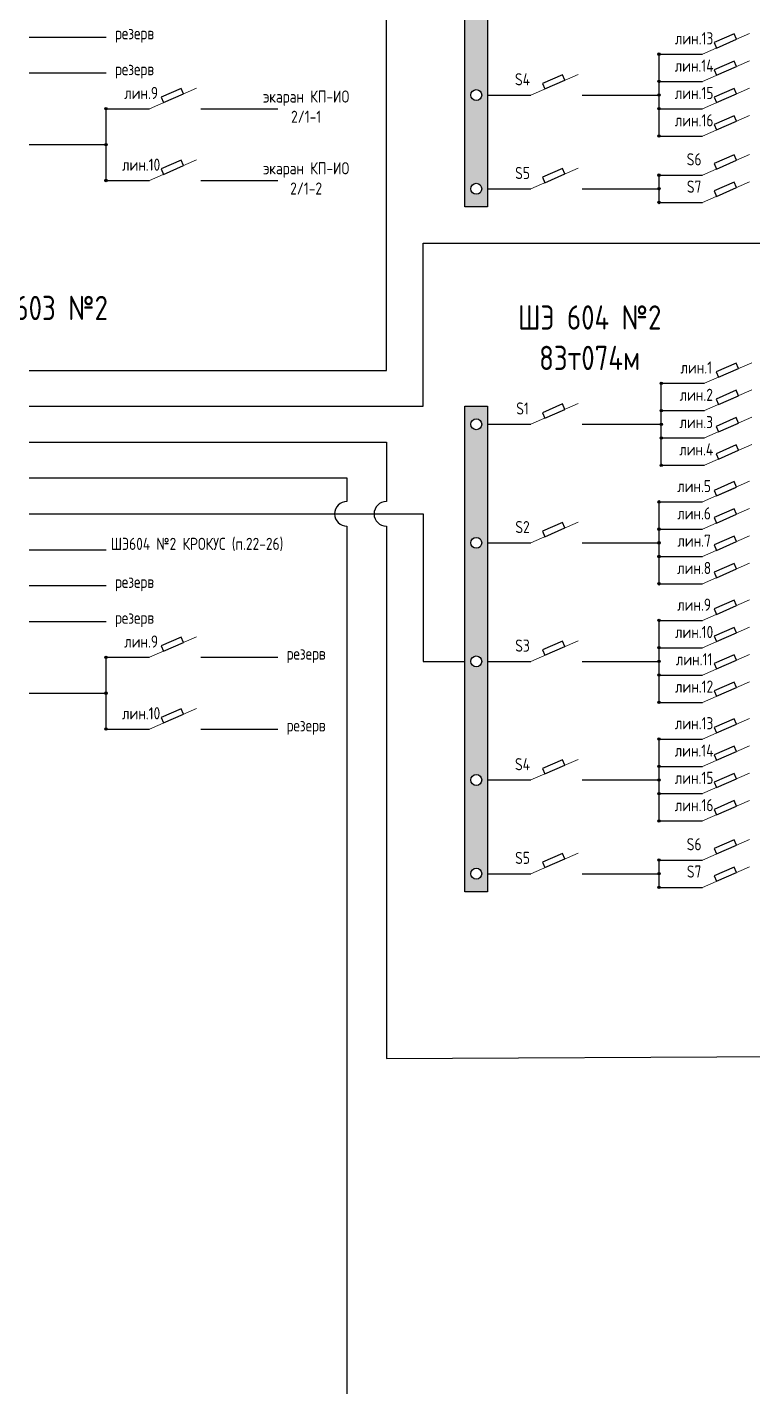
# Model space of a CAD drawing. Header units: millimetres. Extents: x 478 to 775, y 525 to 945.
# Drawn here: x 591.6 to 636.5, y 670 to 754 of the extents above; entities that cross this region are included whole.
import ezdxf

# ---------------------------------------------------------------- set-up
doc = ezdxf.new("R2010")
doc.units = ezdxf.units.MM
doc.header["$LTSCALE"] = 0.1

msp = doc.modelspace()

# ---------------------------------------------------------------- hatches: boundary and pattern name
h = msp.add_hatch(color=256)
h.paths.add_polyline_path([(618.64, 742.928), (620.036, 742.928), (620.036, 772.957), (618.64, 772.957)])
h.paths.add_polyline_path([(618.999, 757.173, -1), (619.677, 757.173, -1)], flags=16)
h.paths.add_polyline_path([(619.677, 749.84, -1), (618.999, 749.84, -1)], flags=16)
h.paths.add_polyline_path([(618.999, 764.506, -1), (619.677, 764.506, -1)], flags=16)
h.paths.add_polyline_path([(619.677, 744.046, -1), (618.999, 744.046, -1)], flags=16)
h.paths.add_polyline_path([(618.999, 771.839, -1), (619.677, 771.839, -1)], flags=16)
h = msp.add_hatch(color=256)
h.paths.add_polyline_path([(630.73, 752.373), (630.654, 752.373), (630.654, 752.297, 0.414214)], flags=17)
h.paths.add_polyline_path([(630.579, 752.373, 0.414214), (630.654, 752.297), (630.654, 752.373), (630.73, 752.373, 1)])
h = msp.add_hatch(color=256)
h.paths.add_polyline_path([(630.73, 750.684), (630.654, 750.684), (630.654, 750.609, 0.414214)], flags=17)
h.paths.add_polyline_path([(630.579, 750.684, 0.414214), (630.654, 750.609), (630.654, 750.684), (630.73, 750.684, 1)])
h = msp.add_hatch(color=256)
h.paths.add_polyline_path([(630.73, 749.84), (630.654, 749.84), (630.654, 749.765, 0.414214)], flags=17)
h.paths.add_polyline_path([(630.579, 749.84, 0.414214), (630.654, 749.765), (630.654, 749.84), (630.73, 749.84, 1)])
h = msp.add_hatch(color=256)
h.paths.add_polyline_path([(596.512, 748.996), (596.436, 748.996), (596.436, 748.921, 0.414214)], flags=17)
h.paths.add_polyline_path([(596.361, 748.996, 0.414214), (596.436, 748.921), (596.436, 748.996), (596.512, 748.996, 1)])
h = msp.add_hatch(color=256)
h.paths.add_polyline_path([(630.73, 748.996), (630.654, 748.996), (630.654, 748.92, 0.414214)], flags=17)
h.paths.add_polyline_path([(630.579, 748.996, 0.414214), (630.654, 748.92), (630.654, 748.996), (630.73, 748.996, 1)])
h = msp.add_hatch(color=256)
h.paths.add_polyline_path([(596.512, 746.778), (596.436, 746.778), (596.436, 746.703, 0.414214)], flags=17)
h.paths.add_polyline_path([(596.361, 746.778, 0.414214), (596.436, 746.703), (596.436, 746.778), (596.512, 746.778, 1)])
h = msp.add_hatch(color=256)
h.paths.add_polyline_path([(630.73, 747.307), (630.654, 747.307), (630.654, 747.232, 0.414214)], flags=17)
h.paths.add_polyline_path([(630.579, 747.307, 0.414214), (630.654, 747.232), (630.654, 747.307), (630.73, 747.307, 1)])
h = msp.add_hatch(color=256)
h.paths.add_polyline_path([(630.73, 744.89), (630.654, 744.89), (630.654, 744.815, 0.414214)], flags=17)
h.paths.add_polyline_path([(630.579, 744.89, 0.414214), (630.654, 744.815), (630.654, 744.89), (630.73, 744.89, 1)])
h = msp.add_hatch(color=256)
h.paths.add_polyline_path([(596.512, 744.56), (596.436, 744.56), (596.436, 744.485, 0.414214)], flags=17)
h.paths.add_polyline_path([(596.361, 744.56, 0.414214), (596.436, 744.485), (596.436, 744.56), (596.512, 744.56, 1)])
h = msp.add_hatch(color=256)
h.paths.add_polyline_path([(630.73, 744.046), (630.654, 744.046), (630.654, 743.971, 0.414214)], flags=17)
h.paths.add_polyline_path([(630.579, 744.046, 0.414214), (630.654, 743.971), (630.654, 744.046), (630.73, 744.046, 1)])
h = msp.add_hatch(color=256)
h.paths.add_polyline_path([(630.73, 743.202), (630.654, 743.202), (630.654, 743.127, 0.414214)], flags=17)
h.paths.add_polyline_path([(630.579, 743.202, 0.414214), (630.654, 743.127), (630.654, 743.202), (630.73, 743.202, 1)])
h = msp.add_hatch(color=256)
h.paths.add_polyline_path([(630.863, 732.018), (630.788, 732.018), (630.788, 731.943, 0.414214)], flags=17)
h.paths.add_polyline_path([(630.712, 732.018, 0.414214), (630.788, 731.943), (630.788, 732.018), (630.863, 732.018, 1)])
h = msp.add_hatch(color=256)
h.paths.add_polyline_path([(618.64, 700.575), (620.036, 700.575), (620.036, 730.604), (618.64, 730.604)])
h.paths.add_polyline_path([(618.999, 714.82, -1), (619.677, 714.82, -1)], flags=16)
h.paths.add_polyline_path([(619.677, 707.486, -1), (618.999, 707.486, -1)], flags=16)
h.paths.add_polyline_path([(618.999, 722.153, -1), (619.677, 722.153, -1)], flags=16)
h.paths.add_polyline_path([(619.677, 701.693, -1), (618.999, 701.693, -1)], flags=16)
h.paths.add_polyline_path([(618.999, 729.486, -1), (619.677, 729.486, -1)], flags=16)
h = msp.add_hatch(color=256)
h.paths.add_polyline_path([(630.863, 730.33), (630.788, 730.33), (630.788, 730.254, 0.414214)], flags=17)
h.paths.add_polyline_path([(630.712, 730.33, 0.414214), (630.788, 730.254), (630.788, 730.33), (630.863, 730.33, 1)])
h = msp.add_hatch(color=256)
h.paths.add_polyline_path([(630.863, 729.486), (630.788, 729.486), (630.788, 729.41, 0.414214)], flags=17)
h.paths.add_polyline_path([(630.712, 729.486, 0.414214), (630.788, 729.41), (630.788, 729.486), (630.863, 729.486, 1)])
h = msp.add_hatch(color=256)
h.paths.add_polyline_path([(630.863, 728.641), (630.788, 728.641), (630.788, 728.566, 0.414214)], flags=17)
h.paths.add_polyline_path([(630.712, 728.641, 0.414214), (630.788, 728.566), (630.788, 728.641), (630.863, 728.641, 1)])
h = msp.add_hatch(color=256)
h.paths.add_polyline_path([(630.863, 726.953), (630.788, 726.953), (630.788, 726.878, 0.414214)], flags=17)
h.paths.add_polyline_path([(630.712, 726.953, 0.414214), (630.788, 726.878), (630.788, 726.953), (630.863, 726.953, 1)])
h = msp.add_hatch(color=256)
h.paths.add_polyline_path([(630.73, 724.685), (630.654, 724.685), (630.654, 724.61, 0.414214)], flags=17)
h.paths.add_polyline_path([(630.579, 724.685, 0.414214), (630.654, 724.61), (630.654, 724.685), (630.73, 724.685, 1)])
h = msp.add_hatch(color=256)
h.paths.add_polyline_path([(630.73, 722.997), (630.654, 722.997), (630.654, 722.921, 0.414214)], flags=17)
h.paths.add_polyline_path([(630.579, 722.997, 0.414214), (630.654, 722.921), (630.654, 722.997), (630.73, 722.997, 1)])
h = msp.add_hatch(color=256)
h.paths.add_polyline_path([(630.73, 722.153), (630.654, 722.153), (630.654, 722.077, 0.414214)], flags=17)
h.paths.add_polyline_path([(630.579, 722.153, 0.414214), (630.654, 722.077), (630.654, 722.153), (630.73, 722.153, 1)])
h = msp.add_hatch(color=256)
h.paths.add_polyline_path([(630.73, 721.308), (630.654, 721.308), (630.654, 721.233, 0.414214)], flags=17)
h.paths.add_polyline_path([(630.579, 721.308, 0.414214), (630.654, 721.233), (630.654, 721.308), (630.73, 721.308, 1)])
h = msp.add_hatch(color=256)
h.paths.add_polyline_path([(630.73, 719.62), (630.654, 719.62), (630.654, 719.545, 0.414214)], flags=17)
h.paths.add_polyline_path([(630.579, 719.62, 0.414214), (630.654, 719.545), (630.654, 719.62), (630.73, 719.62, 1)])
h = msp.add_hatch(color=256)
h.paths.add_polyline_path([(630.73, 717.352), (630.654, 717.352), (630.654, 717.277, 0.414214)], flags=17)
h.paths.add_polyline_path([(630.579, 717.352, 0.414214), (630.654, 717.277), (630.654, 717.352), (630.73, 717.352, 1)])
h = msp.add_hatch(color=256)
h.paths.add_polyline_path([(630.73, 715.664), (630.654, 715.664), (630.654, 715.588, 0.414214)], flags=17)
h.paths.add_polyline_path([(630.579, 715.664, 0.414214), (630.654, 715.588), (630.654, 715.664), (630.73, 715.664, 1)])
h = msp.add_hatch(color=256)
h.paths.add_polyline_path([(596.512, 715.072), (596.436, 715.072), (596.436, 714.996, 0.414214)], flags=17)
h.paths.add_polyline_path([(596.361, 715.072, 0.414214), (596.436, 714.996), (596.436, 715.072), (596.512, 715.072, 1)])
h = msp.add_hatch(color=256)
h.paths.add_polyline_path([(630.73, 714.82), (630.654, 714.82), (630.654, 714.744, 0.414214)], flags=17)
h.paths.add_polyline_path([(630.579, 714.82, 0.414214), (630.654, 714.744), (630.654, 714.82), (630.73, 714.82, 1)])
h = msp.add_hatch(color=256)
h.paths.add_polyline_path([(630.73, 713.975), (630.654, 713.975), (630.654, 713.9, 0.414214)], flags=17)
h.paths.add_polyline_path([(630.579, 713.975, 0.414214), (630.654, 713.9), (630.654, 713.975), (630.73, 713.975, 1)])
h = msp.add_hatch(color=256)
h.paths.add_polyline_path([(596.512, 712.854), (596.436, 712.854), (596.436, 712.778, 0.414214)], flags=17)
h.paths.add_polyline_path([(596.361, 712.854, 0.414214), (596.436, 712.778), (596.436, 712.854), (596.512, 712.854, 1)])
h = msp.add_hatch(color=256)
h.paths.add_polyline_path([(630.73, 712.287), (630.654, 712.287), (630.654, 712.211, 0.414214)], flags=17)
h.paths.add_polyline_path([(630.579, 712.287, 0.414214), (630.654, 712.211), (630.654, 712.287), (630.73, 712.287, 1)])
h = msp.add_hatch(color=256)
h.paths.add_polyline_path([(596.512, 710.635), (596.436, 710.635), (596.436, 710.56, 0.414214)], flags=17)
h.paths.add_polyline_path([(596.361, 710.635, 0.414214), (596.436, 710.56), (596.436, 710.635), (596.512, 710.635, 1)])
h = msp.add_hatch(color=256)
h.paths.add_polyline_path([(630.73, 710.019), (630.654, 710.019), (630.654, 709.944, 0.414214)], flags=17)
h.paths.add_polyline_path([(630.579, 710.019, 0.414214), (630.654, 709.944), (630.654, 710.019), (630.73, 710.019, 1)])
h = msp.add_hatch(color=256)
h.paths.add_polyline_path([(630.73, 708.331), (630.654, 708.331), (630.654, 708.255, 0.414214)], flags=17)
h.paths.add_polyline_path([(630.579, 708.331, 0.414214), (630.654, 708.255), (630.654, 708.331), (630.73, 708.331, 1)])
h = msp.add_hatch(color=256)
h.paths.add_polyline_path([(630.73, 707.486), (630.654, 707.486), (630.654, 707.411, 0.414214)], flags=17)
h.paths.add_polyline_path([(630.579, 707.486, 0.414214), (630.654, 707.411), (630.654, 707.486), (630.73, 707.486, 1)])
h = msp.add_hatch(color=256)
h.paths.add_polyline_path([(630.73, 706.642), (630.654, 706.642), (630.654, 706.567, 0.414214)], flags=17)
h.paths.add_polyline_path([(630.579, 706.642, 0.414214), (630.654, 706.567), (630.654, 706.642), (630.73, 706.642, 1)])
h = msp.add_hatch(color=256)
h.paths.add_polyline_path([(630.73, 704.954), (630.654, 704.954), (630.654, 704.878, 0.414214)], flags=17)
h.paths.add_polyline_path([(630.579, 704.954, 0.414214), (630.654, 704.878), (630.654, 704.954), (630.73, 704.954, 1)])
h = msp.add_hatch(color=256)
h.paths.add_polyline_path([(630.73, 702.537), (630.654, 702.537), (630.654, 702.461, 0.414214)], flags=17)
h.paths.add_polyline_path([(630.579, 702.537, 0.414214), (630.654, 702.461), (630.654, 702.537), (630.73, 702.537, 1)])
h = msp.add_hatch(color=256)
h.paths.add_polyline_path([(630.73, 701.693), (630.654, 701.693), (630.654, 701.617, 0.414214)], flags=17)
h.paths.add_polyline_path([(630.579, 701.693, 0.414214), (630.654, 701.617), (630.654, 701.693), (630.73, 701.693, 1)])
h = msp.add_hatch(color=256)
h.paths.add_polyline_path([(630.73, 700.848), (630.654, 700.848), (630.654, 700.773, 0.414214)], flags=17)
h.paths.add_polyline_path([(630.579, 700.848, 0.414214), (630.654, 700.773), (630.654, 700.848), (630.73, 700.848, 1)])

# ---------------------------------------------------------------- linework, layer by layer
for p, q in [((613.782, 732.817), (613.782, 757.322)), ((591.684, 753.433), (596.436, 753.433)), ((630.654, 752.373), (633.331, 752.373)), ((630.654, 747.307), (630.654, 752.373)), ((591.684, 751.215), (596.436, 751.215)), ((630.654, 750.684), (633.331, 750.684)), ((620.036, 749.84), (622.713, 749.84)), ((625.902, 749.84), (630.654, 749.84)), ((596.436, 748.996), (599.113, 748.996)), ((596.436, 744.56), (596.436, 748.996)), ((602.302, 748.996), (607.055, 748.996)), ((630.654, 748.996), (633.331, 748.996)), ((591.684, 746.778), (596.436, 746.778)), ((630.654, 747.307), (633.331, 747.307)), ((596.436, 744.56), (599.113, 744.56)), ((602.302, 744.56), (607.055, 744.56)), ((630.654, 744.89), (633.331, 744.89)), ((630.654, 743.202), (630.654, 744.89)), ((620.036, 744.046), (622.713, 744.046)), ((625.902, 744.046), (630.654, 744.046)), ((630.654, 743.202), (633.331, 743.202)), ((616.046, 738.144), (616.046, 740.68)), ((616.046, 740.68), (661.219, 740.68)), ((616.046, 730.599), (616.046, 738.144)), ((591.684, 732.817), (596.436, 732.817)), ((596.436, 732.817), (613.782, 732.817)), ((630.788, 732.018), (633.465, 732.018)), ((630.788, 726.953), (630.788, 732.018)), ((591.684, 730.599), (596.436, 730.599)), ((596.436, 730.599), (616.046, 730.599)), ((630.788, 730.33), (633.465, 730.33)), ((620.036, 729.486), (622.713, 729.486)), ((625.902, 729.486), (630.788, 729.486)), ((591.684, 728.381), (596.436, 728.381)), ((594.06, 728.381), (613.782, 728.381)), ((613.782, 728.381), (613.782, 724.71)), ((630.788, 728.641), (633.465, 728.641)), ((630.788, 726.953), (633.465, 726.953)), ((591.684, 726.162), (596.436, 726.162)), ((596.436, 726.162), (611.339, 726.162)), ((611.339, 726.162), (611.339, 724.71)), ((591.684, 723.944), (596.436, 723.944)), ((596.436, 723.944), (616.046, 723.944)), ((616.046, 723.944), (616.046, 714.82)), ((630.654, 724.685), (633.331, 724.685)), ((630.654, 719.62), (630.654, 724.685)), ((611.339, 723.178), (611.339, 648.687)), ((613.782, 723.178), (613.782, 690.271)), ((630.654, 722.997), (633.331, 722.997)), ((591.684, 721.726), (596.436, 721.726)), ((620.036, 722.153), (622.713, 722.153)), ((625.902, 722.153), (630.654, 722.153)), ((630.654, 721.308), (633.331, 721.308)), ((591.684, 719.508), (596.436, 719.508)), ((630.654, 719.62), (633.331, 719.62)), ((591.684, 717.29), (596.436, 717.29)), ((630.654, 717.352), (633.331, 717.352)), ((630.654, 712.287), (630.654, 717.352)), ((630.654, 715.664), (633.331, 715.664)), ((596.436, 715.072), (599.113, 715.072)), ((596.436, 710.635), (596.436, 715.072)), ((602.302, 715.072), (607.055, 715.072)), ((616.046, 714.82), (618.64, 714.82)), ((620.036, 714.82), (622.713, 714.82)), ((625.902, 714.82), (630.654, 714.82)), ((630.654, 713.975), (633.331, 713.975)), ((591.684, 712.854), (596.436, 712.854)), ((630.654, 712.287), (633.331, 712.287)), ((596.436, 710.635), (599.113, 710.635)), ((602.302, 710.635), (607.055, 710.635)), ((630.654, 710.019), (633.331, 710.019)), ((630.654, 704.954), (630.654, 710.019)), ((630.654, 708.331), (633.331, 708.331)), ((620.036, 707.486), (622.713, 707.486)), ((625.902, 707.486), (630.654, 707.486)), ((630.654, 706.642), (633.331, 706.642)), ((630.654, 704.954), (633.331, 704.954)), ((630.654, 702.537), (633.331, 702.537)), ((630.654, 700.848), (630.654, 702.537)), ((620.036, 701.693), (622.713, 701.693)), ((625.902, 701.693), (630.654, 701.693)), ((630.654, 700.848), (633.331, 700.848)), ((613.782, 690.271), (650.501, 690.441))]:
    msp.add_line(p, q)
at = {"lineweight": 15}
for p, q in [((633.331, 752.373), (636.255, 753.646)), ((633.331, 750.684), (636.255, 751.958)), ((622.713, 749.84), (625.637, 751.114)), ((599.113, 748.996), (602.037, 750.27)), ((633.331, 748.996), (636.255, 750.27)), ((633.331, 747.307), (636.255, 748.581)), ((599.113, 744.56), (602.037, 745.834)), ((633.331, 744.89), (636.255, 746.164)), ((622.713, 744.046), (625.637, 745.32)), ((633.331, 743.202), (636.255, 744.476)), ((633.465, 732.018), (636.388, 733.292)), ((633.465, 730.33), (636.388, 731.604)), ((622.713, 729.486), (625.637, 730.759)), ((633.465, 728.641), (636.388, 729.915)), ((633.465, 726.953), (636.388, 728.227)), ((633.331, 724.685), (636.255, 725.959)), ((633.331, 722.997), (636.255, 724.271)), ((622.713, 722.153), (625.637, 723.426)), ((633.331, 721.308), (636.255, 722.582)), ((633.331, 719.62), (636.255, 720.894)), ((633.331, 717.352), (636.255, 718.626)), ((633.331, 715.664), (636.255, 716.937)), ((599.113, 715.072), (602.037, 716.345)), ((622.713, 714.82), (625.637, 716.093)), ((633.331, 713.975), (636.255, 715.249)), ((633.331, 712.287), (636.255, 713.561)), ((599.113, 710.635), (602.037, 711.909)), ((633.331, 710.019), (636.255, 711.293)), ((633.331, 708.331), (636.255, 709.604)), ((622.713, 707.486), (625.637, 708.76)), ((633.331, 706.642), (636.255, 707.916)), ((633.331, 704.954), (636.255, 706.228)), ((633.331, 702.537), (636.255, 703.811)), ((622.713, 701.693), (625.637, 702.966)), ((633.331, 700.848), (636.255, 702.122))]:
    msp.add_line(p, q, dxfattribs=at)
for points in [[(618.64, 772.957), (620.036, 772.957), (620.036, 742.928), (618.64, 742.928)], [(634.2, 752.751), (635.443, 753.293), (635.298, 753.628), (634.054, 753.086)], [(634.2, 751.063), (635.443, 751.604), (635.298, 751.939), (634.054, 751.397)], [(623.581, 750.218), (624.825, 750.76), (624.679, 751.095), (623.435, 750.553)], [(599.981, 749.375), (601.225, 749.917), (601.079, 750.252), (599.836, 749.71)], [(634.2, 749.374), (635.443, 749.916), (635.298, 750.251), (634.054, 749.709)], [(634.2, 747.686), (635.443, 748.228), (635.298, 748.563), (634.054, 748.021)], [(599.981, 744.938), (601.225, 745.48), (601.079, 745.815), (599.836, 745.273)], [(634.2, 745.269), (635.443, 745.811), (635.298, 746.146), (634.054, 745.604)], [(623.581, 744.425), (624.825, 744.966), (624.679, 745.301), (623.435, 744.759)], [(634.2, 743.58), (635.443, 744.122), (635.298, 744.457), (634.054, 743.915)], [(634.333, 732.397), (635.577, 732.938), (635.431, 733.273), (634.187, 732.731)], [(634.333, 730.708), (635.577, 731.25), (635.431, 731.585), (634.187, 731.043)], [(623.581, 729.864), (624.825, 730.406), (624.679, 730.741), (623.435, 730.199)], [(618.64, 730.604), (620.036, 730.604), (620.036, 700.575), (618.64, 700.575)], [(634.333, 729.02), (635.577, 729.562), (635.431, 729.897), (634.187, 729.355)], [(634.333, 727.331), (635.577, 727.873), (635.431, 728.208), (634.187, 727.666)], [(634.2, 725.063), (635.443, 725.605), (635.298, 725.94), (634.054, 725.398)], [(634.2, 723.375), (635.443, 723.917), (635.298, 724.252), (634.054, 723.71)], [(623.581, 722.531), (624.825, 723.073), (624.679, 723.408), (623.435, 722.866)], [(634.2, 721.687), (635.443, 722.229), (635.298, 722.563), (634.054, 722.022)], [(634.2, 719.998), (635.443, 720.54), (635.298, 720.875), (634.054, 720.333)], [(634.2, 717.73), (635.443, 718.272), (635.298, 718.607), (634.054, 718.065)], [(634.2, 716.042), (635.443, 716.584), (635.298, 716.919), (634.054, 716.377)], [(599.981, 715.45), (601.225, 715.992), (601.079, 716.327), (599.836, 715.785)], [(623.581, 715.198), (624.825, 715.74), (624.679, 716.075), (623.435, 715.533)], [(634.2, 714.354), (635.443, 714.895), (635.298, 715.23), (634.054, 714.688)], [(634.2, 712.665), (635.443, 713.207), (635.298, 713.542), (634.054, 713)], [(599.981, 711.014), (601.225, 711.556), (601.079, 711.891), (599.836, 711.349)], [(634.2, 710.397), (635.443, 710.939), (635.298, 711.274), (634.054, 710.732)], [(634.2, 708.709), (635.443, 709.251), (635.298, 709.586), (634.054, 709.044)], [(623.581, 707.865), (624.825, 708.407), (624.679, 708.742), (623.435, 708.2)], [(634.2, 707.02), (635.443, 707.562), (635.298, 707.897), (634.054, 707.355)], [(634.2, 705.332), (635.443, 705.874), (635.298, 706.209), (634.054, 705.667)], [(634.2, 702.915), (635.443, 703.457), (635.298, 703.792), (634.054, 703.25)], [(623.581, 702.071), (624.825, 702.613), (624.679, 702.948), (623.435, 702.406)], [(634.2, 701.227), (635.443, 701.769), (635.298, 702.103), (634.054, 701.562)]]:
    msp.add_lwpolyline(points, close=True)
for centre, radius in [((630.654, 752.373), 0.0754), ((619.338, 749.84), 0.339), ((630.654, 750.684), 0.0754), ((630.654, 749.84), 0.0754), ((596.436, 748.996), 0.0754), ((630.654, 748.996), 0.0754), ((596.436, 746.778), 0.0754), ((630.654, 747.307), 0.0754), ((630.654, 744.89), 0.0754), ((596.436, 744.56), 0.0754), ((619.338, 744.046), 0.339), ((630.654, 744.046), 0.0754), ((630.654, 743.202), 0.0754), ((630.788, 732.018), 0.0754), ((619.338, 729.486), 0.339), ((630.788, 730.33), 0.0754), ((630.788, 729.486), 0.0754), ((630.788, 728.641), 0.0754), ((630.788, 726.953), 0.0754), ((630.654, 724.685), 0.0754), ((619.338, 722.153), 0.339), ((630.654, 722.997), 0.0754), ((630.654, 722.153), 0.0754), ((630.654, 721.308), 0.0754), ((630.654, 719.62), 0.0754), ((630.654, 717.352), 0.0754), ((630.654, 715.664), 0.0754), ((596.436, 715.072), 0.0754), ((619.338, 714.82), 0.339), ((630.654, 714.82), 0.0754), ((630.654, 713.975), 0.0754), ((596.436, 712.854), 0.0754), ((630.654, 712.287), 0.0754), ((596.436, 710.635), 0.0754), ((630.654, 710.019), 0.0754), ((630.654, 708.331), 0.0754), ((619.338, 707.486), 0.339), ((630.654, 707.486), 0.0754), ((630.654, 706.642), 0.0754), ((630.654, 704.954), 0.0754), ((630.654, 702.537), 0.0754), ((619.338, 701.693), 0.339), ((630.654, 701.693), 0.0754), ((630.654, 700.848), 0.0754)]:
    msp.add_circle(centre, radius)
for centre in [(611.339, 723.944), (613.782, 723.944)]:
    msp.add_arc(centre, 0.766, 90, 270)

# ---------------------------------------------------------------- texts
for s, insert, char_height, width, attachment_point in [('{\\fGOST|b0|i0|c204|p34;резерв}', (598.195, 753.562), 0.75, 12.21677, 5), ('{\\fGOST|b0|i0|c204|p34;лин.13}', (632.822, 753.349), 0.75, 12.21677, 5), ('{\\fGOST|b0|i0|c204|p34;резерв}', (598.195, 751.344), 0.75, 12.21677, 5), ('{\\fGOST|b0|i0|c204|p34;лин.14}', (632.822, 751.661), 0.75, 12.21677, 5), ('{\\fGOST|b0|i0|c204|p34;S4}', (622.204, 750.817), 0.75, 12.21677, 5), ('{\\fGOST|b0|i0|c204|p34;лин.9}', (598.604, 749.973), 0.75, 12.21677, 5), ('{\\fGOST|b0|i0|c204|p34;экаран КП-ИО\\P2/1-1}', (608.813, 749.126), 0.75, 12.21677, 5), ('{\\fGOST|b0|i0|c204|p34;лин.15}', (632.822, 749.972), 0.75, 12.21677, 5), ('{\\fGOST|b0|i0|c204|p34;лин.16}', (632.822, 748.284), 0.75, 12.21677, 5), ('{\\fGOST|b0|i0|c204|p34;лин.10}', (598.604, 745.537), 0.75, 12.21677, 5), ('{\\fGOST|b0|i0|c0|p34;S6}', (632.822, 745.867), 0.75, 12.21677, 5), ('{\\fGOST|b0|i0|c204|p34;экаран КП-ИО\\P2/1-2}', (608.813, 744.689), 0.75, 12.21677, 5), ('{\\fGOST|b0|i0|c204|p34;S5}', (622.204, 745.023), 0.75, 12.21677, 5), ('{\\fGOST|b0|i0|c0|p34;S7}', (632.822, 744.179), 0.75, 12.21677, 5), ('{\\fGOST|b0|i0|c204|p34;ШЭ 603 №2}', (592.141, 736.677), 1.5, 14.52796, 5), ('{\\fGOST|b0|i0|c204|p34;ШЭ 604 №2\\P83т074м}', (626.359, 734.838), 1.5, 14.52796, 5), ('{\\fGOST|b0|i0|c204|p34;лин.1}', (632.956, 732.995), 0.75, 12.21677, 5), ('{\\fGOST|b0|i0|c204|p34;лин.2}', (632.956, 731.306), 0.75, 12.21677, 5), ('{\\fGOST|b0|i0|c204|p34;S1}', (622.204, 730.462), 0.75, 12.21677, 5), ('{\\fGOST|b0|i0|c204|p34;лин.3}', (632.956, 729.618), 0.75, 12.21677, 5), ('{\\fGOST|b0|i0|c204|p34;лин.4}', (632.956, 727.93), 0.75, 12.21677, 5), ('{\\fGOST|b0|i0|c204|p34;лин.5}', (632.822, 725.662), 0.75, 12.21677, 5), ('{\\fGOST|b0|i0|c204|p34;лин.6}', (632.822, 723.973), 0.75, 12.21677, 5), ('{\\fGOST|b0|i0|c204|p34;S2}', (622.204, 723.129), 0.75, 12.21677, 5), ('{\\fGOST|b0|i0|c204|p34;ШЭ604 №2 КРОКУС (п.22-26)}', (596.725, 722.052), 0.75, 12.21677, 4), ('{\\fGOST|b0|i0|c204|p34;лин.7}', (632.822, 722.285), 0.75, 12.21677, 5), ('{\\fGOST|b0|i0|c204|p34;лин.8}', (632.822, 720.596), 0.75, 12.21677, 5), ('{\\fGOST|b0|i0|c204|p34;резерв}', (598.195, 719.637), 0.75, 12.21677, 5), ('{\\fGOST|b0|i0|c204|p34;лин.9}', (632.822, 718.329), 0.75, 12.21677, 5), ('{\\fGOST|b0|i0|c204|p34;резерв}', (598.195, 717.419), 0.75, 12.21677, 5), ('{\\fGOST|b0|i0|c204|p34;лин.9}', (598.604, 716.048), 0.75, 12.21677, 5), ('{\\fGOST|b0|i0|c204|p34;лин.10}', (632.822, 716.64), 0.75, 12.21677, 5), ('{\\fGOST|b0|i0|c204|p34;резерв}', (608.813, 715.201), 0.75, 12.21677, 5), ('{\\fGOST|b0|i0|c204|p34;S3}', (622.204, 715.796), 0.75, 12.21677, 5), ('{\\fGOST|b0|i0|c204|p34;лин.11}', (632.822, 714.952), 0.75, 12.21677, 5), ('{\\fGOST|b0|i0|c204|p34;лин.12}', (632.822, 713.263), 0.75, 12.21677, 5), ('{\\fGOST|b0|i0|c204|p34;лин.10}', (598.604, 711.612), 0.75, 12.21677, 5), ('{\\fGOST|b0|i0|c204|p34;лин.13}', (632.822, 710.996), 0.75, 12.21677, 5), ('{\\fGOST|b0|i0|c204|p34;резерв}', (608.813, 710.765), 0.75, 12.21677, 5), ('{\\fGOST|b0|i0|c204|p34;лин.14}', (632.822, 709.307), 0.75, 12.21677, 5), ('{\\fGOST|b0|i0|c204|p34;S4}', (622.204, 708.463), 0.75, 12.21677, 5), ('{\\fGOST|b0|i0|c204|p34;лин.15}', (632.822, 707.619), 0.75, 12.21677, 5), ('{\\fGOST|b0|i0|c204|p34;лин.16}', (632.822, 705.93), 0.75, 12.21677, 5), ('{\\fGOST|b0|i0|c0|p34;S6}', (632.822, 703.513), 0.75, 12.21677, 5), ('{\\fGOST|b0|i0|c204|p34;S5}', (622.204, 702.669), 0.75, 12.21677, 5), ('{\\fGOST|b0|i0|c0|p34;S7}', (632.822, 701.825), 0.75, 12.21677, 5)]:
    msp.add_mtext(s, dxfattribs=dict(insert=insert, char_height=char_height, width=width, attachment_point=attachment_point))

doc.saveas('drawing.dxf')
